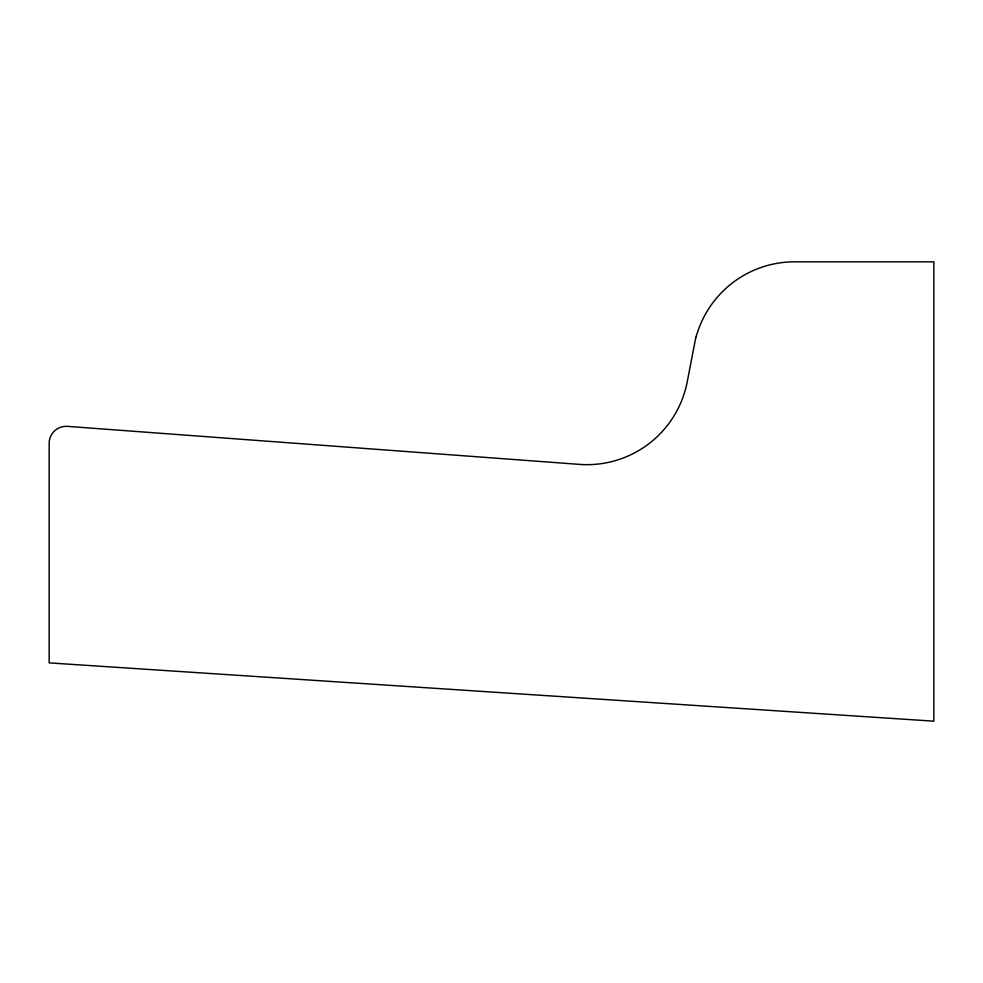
<?xml version="1.0" encoding="UTF-8"?>
<svg xmlns="http://www.w3.org/2000/svg" width="983" height="983" viewBox="0 0 983 983"><rect width="100%" height="100%" fill="white"/><g stroke="black" fill="none" stroke-linecap="round" stroke-linejoin="round"><path stroke-width="1.47" d="M695.829 337.366L687.191 381.982A102.085 102.085 0 0 1 579.417 464.381L67.422 426.364A17.018 17.018 0 0 0 49.15 443.333L49.15 662.886L933.85 721.178L933.85 261.822L794.583 261.822A102.085 102.085 0 0 0 697.746 331.615L695.829 337.366"/></g></svg>
